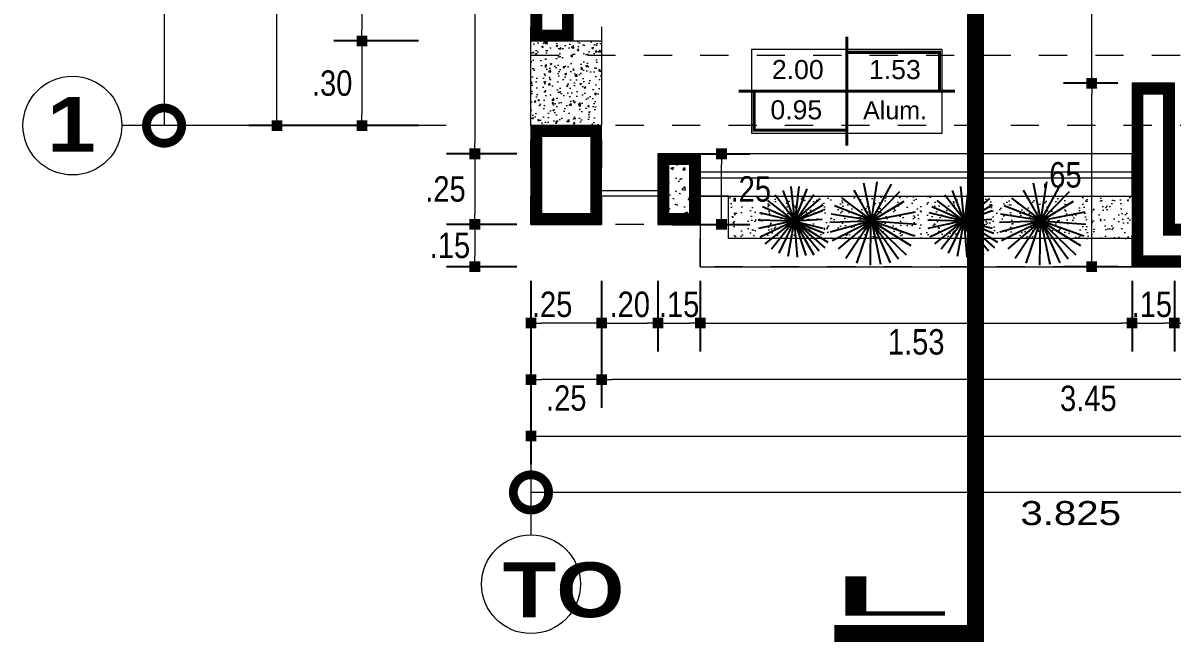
# Model space of a CAD drawing. Header units: millimetres. Extents: x 1555 to 3397, y 790 to 1592.
# Drawn here: x 1654.845 to 1658.92, y 799.003 to 801.197 of the extents above; entities that cross this region are included whole.
import ezdxf
from ezdxf.enums import TextEntityAlignment as Align

# ---------------------------------------------------------------- set-up
doc = ezdxf.new("R2010")
doc.units = ezdxf.units.MM
for name, pattern in [('ACAD_ISO10W100', [18.5, 12, -3, 0.5, -3]), ('CONTINUA', [0]), ('DASHDOT', [1, 0.5, -0.25, 0, -0.25]), ('HIDDEN2', [4.7625, 3.175, -1.5875]), ('RAYITAS', [0.375, 0.25, -0.125])]:
    doc.linetypes.add(name, pattern=pattern)
doc.layers.get('0').update_dxf_attribs({"lineweight": 5})
doc.layers.get('Defpoints').update_dxf_attribs({"lineweight": 5})
for name, color, linetype, lineweight in [('0-Columna', 253, 'Continuous', 13), ('0-Hach de Muro Alto', 145, 'Continuous', 5), ('0-Muro Alto', 145, 'Continuous', 5), ('02', 2, 'Continuous', 5), ('1 simbolos', 250, 'Continuous', 9), ('COTA', 250, 'Continuous', 9), ('COTA INTERIOE', 22, 'Continuous', 9), ('COTAS', 7, 'Continuous', 9), ('murito', 139, 'Continuous', 13), ('PROYECCION', 147, 'RAYITAS', 9), ('SIMBOLO CORTES', 10, 'DASHDOT', 5), ('TEXTURAS ACHURADOS', 47, 'Continuous', 5), ('VEGETACIÓN GRASS', 116, 'Continuous', 13), ('VENTANA', 150, 'Continuous', 5)]:
    doc.layers.add(name, color=color, linetype=linetype, lineweight=lineweight)
for name, color, linetype, lineweight, true_color in [('1 numeracion puertas ventanas', 7, 'Continuous', 9, 0x504a45), ('CIR EJES', 7, 'Continuous', 9, 0x8b8e7a), ('ejes', 7, 'DASHDOT', 5, 0x6c7360), ('PROYECCION DE VIGA', 7, 'HIDDEN2', 9, 0xd4bc9d), ('TEXTO CORTES', 7, 'CONTINUA', 9, 0x3d664b)]:
    doc.layers.add(name, color=color, linetype=linetype, lineweight=lineweight, true_color=true_color)
doc.layers.add('Areas Verdes', color=62, linetype='Continuous')
doc.styles.add('BLACK', font='', dxfattribs={"height": 0.15})
doc.styles.add('DETALLES', font='techl___.ttf')
doc.styles.add('PEQUEÑO', font='sanss___.ttf', dxfattribs={"height": 0.075})
doc.styles.add('STYLE1-50EJES', font='swissel.ttf', dxfattribs={"width": 1.2, "height": 0.085})
doc.styles.add('TEX-10', font='swissel.ttf', dxfattribs={"height": 0.1})
doc.styles.add('TITULO2', font='swissck.ttf')
doc.styles.get('BLACK').set_extended_font_data('Arial Black')
doc.dimstyles.new('50$0', dxfattribs={"dimscale": 0, "dimtxt": 0.09, "dimasz": 0.038, "dimexe": 0.1, "dimexo": 0.05, "dimgap": 0.02, "dimtad": 2, "dimtih": 1, "dimtoh": 1, "dimlfac": -1, "dimzin": 4, "dimdsep": 46, "dimtxsty": 'DETALLES', "dimblk": 'BOXFILLED', "dimcen": 2.5, "dimclrd": 256, "dimclre": 256, "dimclrt": 256, "dimazin": 0, "dimtfac": 1, "dimtmove": 0, "dimatfit": 2, "dimldrblk": 'DOT', "dimfxl": 0.2, "dimfxlon": 1, "dimtolj": 1, "dimtzin": 0, "dimlwd": -1, "dimarcsym": 0})
doc.dimstyles.new('DIM-1-50ejes', dxfattribs={"dimtxt": 0.085, "dimasz": 0.25, "dimexe": 0.15, "dimexo": 0.18, "dimgap": 0.03, "dimtad": 2, "dimtih": 1, "dimtoh": 1, "dimzin": 0, "dimdsep": 46, "dimtxsty": 'STYLE1-50EJES', "dimblk1": 'DOTSMALL', "dimblk2": 'DOTSMALL', "dimsah": 1, "dimcen": 2.75, "dimclrd": 256, "dimclre": 256, "dimclrt": 256, "dimazin": 0, "dimtfac": 1, "dimtix": 1, "dimtmove": 0, "dimatfit": 3, "dimldrblk": 'DOTSMALL', "dimfxl": 1, "dimfxlon": 1, "dimtolj": 1, "dimtzin": 0, "dimlwd": -1, "dimlwe": -1, "dimarcsym": 0})

# ---------------------------------------------------------------- blocks, each defined once
blk = doc.blocks.new('_DOTSMALL')
at = {"color": 0, "linetype": 'ByBlock', "const_width": 0.5}
blk.add_lwpolyline([(-0.0625, 0, 1), (0.0625, 0, 1)], format="xyb", close=True, dxfattribs=at)
blk = doc.blocks.new('*D205')
at = {"layer": 'COTAS', "transparency": 16777216}
for p, q in [((1655.7662, 804.8332), (1655.1952, 804.8332)), ((1655.3452, 804.8332), (1655.3452, 800.8332)), ((1656.3452, 800.8332), (1655.1952, 800.8332))]:
    blk.add_line(p, q, dxfattribs=at)
at = {"layer": 'Defpoints', "color": 0, "transparency": 16777216}
for p in [(1655.9462, 804.8332), (1655.3452, 800.8332), (1656.6452, 800.8332)]:
    blk.add_point(p, dxfattribs=at)
at = {"layer": 'COTAS', "transparency": 16777216, "xscale": 0.25, "yscale": 0.25, "zscale": 0.25}
for p, rotation in [((1655.3452, 804.8332), 90), ((1655.3452, 800.8332), 270)]:
    blk.add_blockref('_DOTSMALL', p, dxfattribs=dict(at, rotation=rotation))
at = {"layer": 'COTAS', "transparency": 16777216, "insert": (1655.1157, 802.8332), "char_height": 0.085, "attachment_point": 5, "style": 'STYLE1-50EJES'}
blk.add_mtext('\\A1;4.000', dxfattribs=at)
blk = doc.blocks.new('_BOXFILLED')
at = {"color": 0, "linetype": 'ByBlock'}
blk.add_line((-0.5, 0), (-1, 0), dxfattribs=at)
blk.add_solid([(-0.5, 0.5), (0.5, 0.5), (-0.5, -0.5), (0.5, -0.5)], dxfattribs=at)
blk = doc.blocks.new('*D206')
at = {"layer": 'COTA', "lineweight": -2, "transparency": 16777216}
for p, q in [((1656.5952, 803.5332), (1656.3462, 803.5332)), ((1656.5952, 800.7332), (1656.3462, 800.7332))]:
    blk.add_line(p, q, dxfattribs=at)
at = {"layer": 'COTA', "transparency": 16777216}
blk.add_line((1656.4462, 803.4952), (1656.4462, 800.7712), dxfattribs=at)
at = {"layer": 'Defpoints', "color": 0, "transparency": 16777216}
for p in [(1656.6452, 803.5332), (1656.4462, 800.7332), (1656.6452, 800.7332)]:
    blk.add_point(p, dxfattribs=at)
at = {"layer": 'COTA', "transparency": 16777216, "xscale": 0.038, "yscale": 0.038, "zscale": 0.038}
for p, rotation in [((1656.4462, 803.5332), 90), ((1656.4462, 800.7332), 270)]:
    blk.add_blockref('_BOXFILLED', p, dxfattribs=dict(at, rotation=rotation))
at = {"layer": 'COTA', "transparency": 16777216, "insert": (1656.3039, 802.1332), "char_height": 0.09, "attachment_point": 5, "style": 'DETALLES'}
blk.add_mtext('\\A1;2.80', dxfattribs=at)
blk = doc.blocks.new('_Dot')
at = {"layer": '02', "color": 0, "lineweight": -2}
blk.add_line((-0.5, 0), (-1, 0), dxfattribs=at)
at = {"layer": '02', "color": 0, "const_width": 0.5}
blk.add_lwpolyline([(-0.25, 0, 1), (0.25, 0, 1)], format="xyb", close=True, dxfattribs=at)
blk = doc.blocks.new('*D207')
at = {"layer": 'COTA', "lineweight": -2, "transparency": 16777216}
for p, q in [((1656.2462, 804.6832), (1655.9462, 804.6832)), ((1656.2462, 801.1332), (1655.9462, 801.1332))]:
    blk.add_line(p, q, dxfattribs=at)
at = {"layer": 'COTA', "transparency": 16777216}
blk.add_line((1656.0462, 804.6452), (1656.0462, 801.1712), dxfattribs=at)
at = {"layer": 'Defpoints', "color": 0, "transparency": 16777216}
for p in [(1656.6452, 804.6832), (1656.0462, 801.1332), (1656.6452, 801.1332)]:
    blk.add_point(p, dxfattribs=at)
at = {"layer": 'COTA', "transparency": 16777216, "xscale": 0.038, "yscale": 0.038, "zscale": 0.038}
for p, rotation in [((1656.0462, 804.6832), 90), ((1656.0462, 801.1332), 270)]:
    blk.add_blockref('_BOXFILLED', p, dxfattribs=dict(at, rotation=rotation))
at = {"layer": 'COTA', "transparency": 16777216, "insert": (1655.9007, 802.9082), "char_height": 0.09, "attachment_point": 5, "style": 'DETALLES'}
blk.add_mtext('\\A1;3.55', dxfattribs=at)
blk = doc.blocks.new('*D208')
at = {"layer": 'COTA', "lineweight": -2, "transparency": 16777216}
for p, q in [((1656.2462, 801.1332), (1655.9462, 801.1332)), ((1656.2462, 800.8332), (1655.9462, 800.8332))]:
    blk.add_line(p, q, dxfattribs=at)
at = {"layer": 'COTA', "transparency": 16777216}
blk.add_line((1656.0462, 801.0952), (1656.0462, 800.8712), dxfattribs=at)
at = {"layer": 'Defpoints', "color": 0, "transparency": 16777216}
for p in [(1656.6452, 801.1332), (1656.0462, 800.8332), (1656.6452, 800.8332)]:
    blk.add_point(p, dxfattribs=at)
at = {"layer": 'COTA', "transparency": 16777216, "xscale": 0.038, "yscale": 0.038, "zscale": 0.038}
for p, rotation in [((1656.0462, 801.1332), 90), ((1656.0462, 800.8332), 270)]:
    blk.add_blockref('_BOXFILLED', p, dxfattribs=dict(at, rotation=rotation))
at = {"layer": 'COTA', "transparency": 16777216, "insert": (1655.9407, 800.9832), "char_height": 0.09, "attachment_point": 5, "style": 'DETALLES'}
blk.add_mtext('\\A1;.30', dxfattribs=at)
blk = doc.blocks.new('*D210')
at = {"layer": 'COTA', "lineweight": -2, "transparency": 16777216}
for p, q in [((1655.9452, 818.8332), (1655.6452, 818.8332)), ((1655.9452, 800.8332), (1655.6452, 800.8332))]:
    blk.add_line(p, q, dxfattribs=at)
at = {"layer": 'COTA', "transparency": 16777216}
blk.add_line((1655.7452, 800.8712), (1655.7452, 818.7952), dxfattribs=at)
at = {"layer": 'Defpoints', "color": 0, "transparency": 16777216}
for p in [(1655.7452, 818.8332), (1656.6452, 818.8332), (1656.6452, 800.8332)]:
    blk.add_point(p, dxfattribs=at)
at = {"layer": 'COTA', "transparency": 16777216, "xscale": 0.038, "yscale": 0.038, "zscale": 0.038}
for p, rotation in [((1655.7452, 818.8332), 90), ((1655.7452, 800.8332), 270)]:
    blk.add_blockref('_BOXFILLED', p, dxfattribs=dict(at, rotation=rotation))
at = {"layer": 'COTA', "transparency": 16777216, "insert": (1655.5885, 809.8332), "char_height": 0.09, "attachment_point": 5, "style": 'DETALLES'}
blk.add_mtext('\\A1;18.00', dxfattribs=at)
blk = doc.blocks.new('*D255')
at = {"layer": 'COTA', "lineweight": -2, "transparency": 16777216}
for p, q in [((1656.6452, 799.9333), (1656.6452, 799.6333)), ((1665.6452, 799.9333), (1665.6452, 799.6333))]:
    blk.add_line(p, q, dxfattribs=at)
at = {"layer": 'COTA', "transparency": 16777216}
blk.add_line((1656.6832, 799.7333), (1665.6072, 799.7333), dxfattribs=at)
at = {"layer": 'Defpoints', "color": 0, "transparency": 16777216}
for p in [(1656.6452, 800.3332), (1665.6452, 800.3332), (1665.6452, 799.7333)]:
    blk.add_point(p, dxfattribs=at)
at = {"layer": 'COTA', "transparency": 16777216, "xscale": 0.038, "yscale": 0.038, "zscale": 0.038, "rotation": 180}
blk.add_blockref('_BOXFILLED', (1656.6452, 799.7333), dxfattribs=at)
at = {"layer": 'COTA', "transparency": 16777216, "xscale": 0.038, "yscale": 0.038, "zscale": 0.038}
blk.add_blockref('_BOXFILLED', (1665.6452, 799.7333), dxfattribs=at)
at = {"layer": 'COTA', "transparency": 16777216, "insert": (1661.1452, 799.6671), "char_height": 0.09, "attachment_point": 5, "style": 'DETALLES'}
blk.add_mtext('\\A1;9.00', dxfattribs=at)
blk = doc.blocks.new('*D256')
at = {"layer": 'COTA', "lineweight": -2, "transparency": 16777216}
for p, q in [((1656.6452, 800.2832), (1656.6452, 800.0333)), ((1656.8952, 800.2832), (1656.8952, 800.0333))]:
    blk.add_line(p, q, dxfattribs=at)
at = {"layer": 'COTA', "transparency": 16777216}
blk.add_line((1656.8572, 800.1333), (1656.6832, 800.1333), dxfattribs=at)
at = {"layer": 'Defpoints', "color": 0, "transparency": 16777216}
for p in [(1656.6452, 800.3332), (1656.8952, 800.3332), (1656.6452, 800.1333)]:
    blk.add_point(p, dxfattribs=at)
at = {"layer": 'COTA', "transparency": 16777216, "xscale": 0.038, "yscale": 0.038, "zscale": 0.038, "rotation": 180}
blk.add_blockref('_BOXFILLED', (1656.6452, 800.1333), dxfattribs=at)
at = {"layer": 'COTA', "transparency": 16777216, "xscale": 0.038, "yscale": 0.038, "zscale": 0.038}
blk.add_blockref('_BOXFILLED', (1656.8952, 800.1333), dxfattribs=at)
at = {"layer": 'COTA', "transparency": 16777216, "insert": (1656.7202, 800.1992), "char_height": 0.09, "attachment_point": 5, "style": 'DETALLES'}
blk.add_mtext('\\A1;.25', dxfattribs=at)
blk = doc.blocks.new('*D257')
at = {"layer": 'COTA', "lineweight": -2, "transparency": 16777216}
for p, q in [((1657.2452, 800.2832), (1657.2452, 800.0333)), ((1658.7752, 800.2832), (1658.7752, 800.0333))]:
    blk.add_line(p, q, dxfattribs=at)
at = {"layer": 'COTA', "transparency": 16777216}
blk.add_line((1657.2832, 800.1333), (1658.7372, 800.1333), dxfattribs=at)
at = {"layer": 'Defpoints', "color": 0, "transparency": 16777216}
for p in [(1657.2452, 800.3332), (1658.7752, 800.3332), (1658.7752, 800.1333)]:
    blk.add_point(p, dxfattribs=at)
at = {"layer": 'COTA', "transparency": 16777216, "xscale": 0.038, "yscale": 0.038, "zscale": 0.038, "rotation": 180}
blk.add_blockref('_BOXFILLED', (1657.2452, 800.1333), dxfattribs=at)
at = {"layer": 'COTA', "transparency": 16777216, "xscale": 0.038, "yscale": 0.038, "zscale": 0.038}
blk.add_blockref('_BOXFILLED', (1658.7752, 800.1333), dxfattribs=at)
at = {"layer": 'COTA', "transparency": 16777216, "insert": (1658.0102, 800.0663), "char_height": 0.09, "attachment_point": 5, "style": 'DETALLES'}
blk.add_mtext('\\A1;1.53', dxfattribs=at)
blk = doc.blocks.new('*D260')
at = {"layer": 'COTA', "lineweight": -2, "transparency": 16777216}
for p, q in [((1656.8952, 800.2832), (1656.8952, 800.0333)), ((1657.0952, 800.2832), (1657.0952, 800.0333))]:
    blk.add_line(p, q, dxfattribs=at)
at = {"layer": 'COTA', "transparency": 16777216}
blk.add_line((1656.9332, 800.1333), (1657.0572, 800.1333), dxfattribs=at)
at = {"layer": 'Defpoints', "color": 0, "transparency": 16777216}
for p in [(1656.8952, 800.3332), (1657.0952, 800.3332), (1657.0952, 800.1333)]:
    blk.add_point(p, dxfattribs=at)
at = {"layer": 'COTA', "transparency": 16777216, "xscale": 0.038, "yscale": 0.038, "zscale": 0.038, "rotation": 180}
blk.add_blockref('_BOXFILLED', (1656.8952, 800.1333), dxfattribs=at)
at = {"layer": 'COTA', "transparency": 16777216, "xscale": 0.038, "yscale": 0.038, "zscale": 0.038}
blk.add_blockref('_BOXFILLED', (1657.0952, 800.1333), dxfattribs=at)
at = {"layer": 'COTA', "transparency": 16777216, "insert": (1656.9952, 800.1992), "char_height": 0.09, "attachment_point": 5, "style": 'DETALLES'}
blk.add_mtext('\\A1;.20', dxfattribs=at)
blk = doc.blocks.new('*D261')
at = {"layer": 'COTA', "lineweight": -2, "transparency": 16777216}
for p, q in [((1657.0952, 800.2832), (1657.0952, 800.0333)), ((1657.2452, 800.2832), (1657.2452, 800.0333))]:
    blk.add_line(p, q, dxfattribs=at)
at = {"layer": 'COTA', "transparency": 16777216}
blk.add_line((1657.1332, 800.1333), (1657.2072, 800.1333), dxfattribs=at)
at = {"layer": 'Defpoints', "color": 0, "transparency": 16777216}
for p in [(1657.0952, 800.3332), (1657.2452, 800.3332), (1657.2452, 800.1333)]:
    blk.add_point(p, dxfattribs=at)
at = {"layer": 'COTA', "transparency": 16777216, "xscale": 0.038, "yscale": 0.038, "zscale": 0.038, "rotation": 180}
blk.add_blockref('_BOXFILLED', (1657.0952, 800.1333), dxfattribs=at)
at = {"layer": 'COTA', "transparency": 16777216, "xscale": 0.038, "yscale": 0.038, "zscale": 0.038}
blk.add_blockref('_BOXFILLED', (1657.2452, 800.1333), dxfattribs=at)
at = {"layer": 'COTA', "transparency": 16777216, "insert": (1657.1702, 800.1992), "char_height": 0.09, "attachment_point": 5, "style": 'DETALLES'}
blk.add_mtext('\\A1;.15', dxfattribs=at)
blk = doc.blocks.new('*D262')
at = {"layer": 'COTA', "lineweight": -2, "transparency": 16777216}
for p, q in [((1658.7752, 800.2832), (1658.7752, 800.0333)), ((1658.9252, 800.2832), (1658.9252, 800.0333))]:
    blk.add_line(p, q, dxfattribs=at)
at = {"layer": 'COTA', "transparency": 16777216}
blk.add_line((1658.8132, 800.1333), (1658.8872, 800.1333), dxfattribs=at)
at = {"layer": 'Defpoints', "color": 0, "transparency": 16777216}
for p in [(1658.7752, 800.3332), (1658.9252, 800.3332), (1658.9252, 800.1333)]:
    blk.add_point(p, dxfattribs=at)
at = {"layer": 'COTA', "transparency": 16777216, "xscale": 0.038, "yscale": 0.038, "zscale": 0.038, "rotation": 180}
blk.add_blockref('_BOXFILLED', (1658.7752, 800.1333), dxfattribs=at)
at = {"layer": 'COTA', "transparency": 16777216, "xscale": 0.038, "yscale": 0.038, "zscale": 0.038}
blk.add_blockref('_BOXFILLED', (1658.9252, 800.1333), dxfattribs=at)
at = {"layer": 'COTA', "transparency": 16777216, "insert": (1658.8452, 800.1992), "char_height": 0.09, "attachment_point": 5, "style": 'DETALLES'}
blk.add_mtext('\\A1;.15', dxfattribs=at)
blk = doc.blocks.new('*D263')
at = {"layer": 'COTA', "lineweight": -2, "transparency": 16777216}
for p, q in [((1658.9252, 800.2832), (1658.9252, 800.0333)), ((1660.4452, 800.2832), (1660.4452, 800.0333))]:
    blk.add_line(p, q, dxfattribs=at)
at = {"layer": 'COTA', "transparency": 16777216}
blk.add_line((1658.9632, 800.1333), (1660.4072, 800.1333), dxfattribs=at)
at = {"layer": 'Defpoints', "color": 0, "transparency": 16777216}
for p in [(1658.9252, 800.3332), (1660.4452, 800.3332), (1660.4452, 800.1333)]:
    blk.add_point(p, dxfattribs=at)
at = {"layer": 'COTA', "transparency": 16777216, "xscale": 0.038, "yscale": 0.038, "zscale": 0.038, "rotation": 180}
blk.add_blockref('_BOXFILLED', (1658.9252, 800.1333), dxfattribs=at)
at = {"layer": 'COTA', "transparency": 16777216, "xscale": 0.038, "yscale": 0.038, "zscale": 0.038}
blk.add_blockref('_BOXFILLED', (1660.4452, 800.1333), dxfattribs=at)
at = {"layer": 'COTA', "transparency": 16777216, "insert": (1659.6852, 800.0673), "char_height": 0.09, "attachment_point": 5, "style": 'DETALLES'}
blk.add_mtext('\\A1;1.52', dxfattribs=at)
blk = doc.blocks.new('*D275')
at = {"layer": 'COTA', "lineweight": -2, "transparency": 16777216}
for p, q in [((1656.8952, 800.1333), (1656.8952, 799.8333)), ((1660.3452, 800.1333), (1660.3452, 799.8333))]:
    blk.add_line(p, q, dxfattribs=at)
at = {"layer": 'COTA', "transparency": 16777216}
blk.add_line((1660.3072, 799.9333), (1656.9332, 799.9333), dxfattribs=at)
at = {"layer": 'Defpoints', "color": 0, "transparency": 16777216}
for p in [(1656.8952, 800.3332), (1660.3452, 800.3332), (1656.8952, 799.9333)]:
    blk.add_point(p, dxfattribs=at)
at = {"layer": 'COTA', "transparency": 16777216, "xscale": 0.038, "yscale": 0.038, "zscale": 0.038, "rotation": 180}
blk.add_blockref('_BOXFILLED', (1656.8952, 799.9333), dxfattribs=at)
at = {"layer": 'COTA', "transparency": 16777216, "xscale": 0.038, "yscale": 0.038, "zscale": 0.038}
blk.add_blockref('_BOXFILLED', (1660.3452, 799.9333), dxfattribs=at)
at = {"layer": 'COTA', "transparency": 16777216, "insert": (1658.6202, 799.8663), "char_height": 0.09, "attachment_point": 5, "style": 'DETALLES'}
blk.add_mtext('\\A1;3.45', dxfattribs=at)
blk = doc.blocks.new('*D276')
at = {"layer": 'COTA', "lineweight": -2, "transparency": 16777216}
for p, q in [((1656.6452, 800.1333), (1656.6452, 799.8333)), ((1656.8952, 800.1333), (1656.8952, 799.8333))]:
    blk.add_line(p, q, dxfattribs=at)
at = {"layer": 'COTA', "transparency": 16777216}
blk.add_line((1656.8572, 799.9333), (1656.6832, 799.9333), dxfattribs=at)
at = {"layer": 'Defpoints', "color": 0, "transparency": 16777216}
for p in [(1656.6452, 800.3332), (1656.8952, 800.3332), (1656.6452, 799.9333)]:
    blk.add_point(p, dxfattribs=at)
at = {"layer": 'COTA', "transparency": 16777216, "xscale": 0.038, "yscale": 0.038, "zscale": 0.038, "rotation": 180}
blk.add_blockref('_BOXFILLED', (1656.6452, 799.9333), dxfattribs=at)
at = {"layer": 'COTA', "transparency": 16777216, "xscale": 0.038, "yscale": 0.038, "zscale": 0.038}
blk.add_blockref('_BOXFILLED', (1656.8952, 799.9333), dxfattribs=at)
at = {"layer": 'COTA', "transparency": 16777216, "insert": (1656.7702, 799.8673), "char_height": 0.09, "attachment_point": 5, "style": 'DETALLES'}
blk.add_mtext('\\A1;.25', dxfattribs=at)
blk = doc.blocks.new('*D282')
at = {"layer": 'COTA', "lineweight": -2, "transparency": 16777216}
for p, q in [((1656.5952, 800.7332), (1656.3462, 800.7332)), ((1656.5952, 800.4832), (1656.3462, 800.4832))]:
    blk.add_line(p, q, dxfattribs=at)
at = {"layer": 'COTA', "transparency": 16777216}
blk.add_line((1656.4462, 800.6952), (1656.4462, 800.5212), dxfattribs=at)
at = {"layer": 'Defpoints', "color": 0, "transparency": 16777216}
for p in [(1656.6452, 800.7332), (1656.4462, 800.4832), (1656.6452, 800.4832)]:
    blk.add_point(p, dxfattribs=at)
at = {"layer": 'COTA', "transparency": 16777216, "xscale": 0.038, "yscale": 0.038, "zscale": 0.038}
for p, rotation in [((1656.4462, 800.7332), 90), ((1656.4462, 800.4832), 270)]:
    blk.add_blockref('_BOXFILLED', p, dxfattribs=dict(at, rotation=rotation))
at = {"layer": 'COTA', "transparency": 16777216, "insert": (1656.3423, 800.6082), "char_height": 0.09, "attachment_point": 5, "style": 'DETALLES'}
blk.add_mtext('\\A1;.25', dxfattribs=at)
blk = doc.blocks.new('*D283')
at = {"layer": 'COTA', "lineweight": -2, "transparency": 16777216}
for p, q in [((1656.5952, 800.4832), (1656.3462, 800.4832)), ((1656.5952, 800.3332), (1656.3462, 800.3332))]:
    blk.add_line(p, q, dxfattribs=at)
at = {"layer": 'COTA', "transparency": 16777216}
blk.add_line((1656.4462, 800.4452), (1656.4462, 800.3712), dxfattribs=at)
at = {"layer": 'Defpoints', "color": 0, "transparency": 16777216}
for p in [(1656.6452, 800.4832), (1656.4462, 800.3332), (1656.6452, 800.3332)]:
    blk.add_point(p, dxfattribs=at)
at = {"layer": 'COTA', "transparency": 16777216, "xscale": 0.038, "yscale": 0.038, "zscale": 0.038}
for p, rotation in [((1656.4462, 800.4832), 90), ((1656.4462, 800.3332), 270)]:
    blk.add_blockref('_BOXFILLED', p, dxfattribs=dict(at, rotation=rotation))
at = {"layer": 'COTA', "transparency": 16777216, "insert": (1656.358, 800.4082), "char_height": 0.09, "attachment_point": 5, "style": 'DETALLES'}
blk.add_mtext('\\A1;.15', dxfattribs=at)
blk = doc.blocks.new('TipoVentana')
for p, q in [((0, -0.35), (0, 0)), ((-0.4, -0.175), (0.4, -0.175))]:
    blk.add_line(p, q)
blk.add_lwpolyline([(-0.4, -0.35), (0.4, -0.35), (0.4, 0), (-0.4, 0)], close=True)
at = {"style": 'PEQUEÑO'}
for tag, p in [('TIPO', (-0.1961, -0.1305)), ('ANCHO', (-0.2007, -0.2968))]:
    blk.add_attdef(tag, text='', height=0.075, dxfattribs=at).set_placement(p, align=Align.CENTER)
at = {"style": 'PEQUEÑO', "flags": 4}
for tag, p in [('ALFEIZ.', (0.2062, -0.1281)), ('ALTO', (0.1993, -0.2968))]:
    blk.add_attdef(tag, text='', height=0.075, dxfattribs=at).set_placement(p, align=Align.CENTER)
blk = doc.blocks.new('*D558')
at = {"layer": 'COTA INTERIOE', "lineweight": -2, "transparency": 16777216}
for p, q in [((1658.7252, 800.9832), (1658.5324, 800.9832)), ((1658.7252, 800.3332), (1658.5324, 800.3332))]:
    blk.add_line(p, q, dxfattribs=at)
at = {"layer": 'COTA INTERIOE', "transparency": 16777216}
blk.add_line((1658.6324, 800.3712), (1658.6324, 800.9452), dxfattribs=at)
at = {"layer": 'Defpoints', "color": 0, "transparency": 16777216}
for p in [(1658.6324, 800.9832), (1658.7752, 800.9832), (1658.7752, 800.3332)]:
    blk.add_point(p, dxfattribs=at)
at = {"layer": 'COTA INTERIOE', "transparency": 16777216, "xscale": 0.038, "yscale": 0.038, "zscale": 0.038}
for p, rotation in [((1658.6324, 800.9832), 90), ((1658.6324, 800.3332), 270)]:
    blk.add_blockref('_BOXFILLED', p, dxfattribs=dict(at, rotation=rotation))
at = {"layer": 'COTA INTERIOE', "transparency": 16777216, "insert": (1658.5248, 800.6582), "char_height": 0.09, "attachment_point": 5, "style": 'DETALLES'}
blk.add_mtext('\\A1;.65', dxfattribs=at)
blk = doc.blocks.new('*D559')
at = {"layer": 'COTA INTERIOE', "lineweight": -2, "transparency": 16777216}
for p, q in [((1658.7891, 803.5332), (1658.5324, 803.5332)), ((1658.7252, 800.9832), (1658.5324, 800.9832))]:
    blk.add_line(p, q, dxfattribs=at)
at = {"layer": 'COTA INTERIOE', "transparency": 16777216}
blk.add_line((1658.6324, 801.0212), (1658.6324, 803.4952), dxfattribs=at)
at = {"layer": 'Defpoints', "color": 0, "transparency": 16777216}
for p in [(1658.6324, 803.5332), (1658.8391, 803.5332), (1658.7752, 800.9832)]:
    blk.add_point(p, dxfattribs=at)
at = {"layer": 'COTA INTERIOE', "transparency": 16777216, "xscale": 0.038, "yscale": 0.038, "zscale": 0.038}
for p, rotation in [((1658.6324, 803.5332), 90), ((1658.6324, 800.9832), 270)]:
    blk.add_blockref('_BOXFILLED', p, dxfattribs=dict(at, rotation=rotation))
at = {"layer": 'COTA INTERIOE', "transparency": 16777216, "insert": (1658.4883, 802.2582), "char_height": 0.09, "attachment_point": 5, "style": 'DETALLES'}
blk.add_mtext('\\A1;2.55', dxfattribs=at)
blk = doc.blocks.new('*D581')
at = {"layer": 'COTA INTERIOE', "lineweight": -2, "transparency": 16777216}
for p, q in [((1657.1452, 800.7332), (1657.4203, 800.7332)), ((1657.1452, 800.4832), (1657.4203, 800.4832))]:
    blk.add_line(p, q, dxfattribs=at)
at = {"layer": 'COTA INTERIOE', "transparency": 16777216}
blk.add_line((1657.3203, 800.5212), (1657.3203, 800.6952), dxfattribs=at)
at = {"layer": 'Defpoints', "color": 0, "transparency": 16777216}
for p in [(1657.0952, 800.7332), (1657.3203, 800.7332), (1657.0952, 800.4832)]:
    blk.add_point(p, dxfattribs=at)
at = {"layer": 'COTA INTERIOE', "transparency": 16777216, "xscale": 0.038, "yscale": 0.038, "zscale": 0.038}
for p, rotation in [((1657.3203, 800.7332), 90), ((1657.3203, 800.4832), 270)]:
    blk.add_blockref('_BOXFILLED', p, dxfattribs=dict(at, rotation=rotation))
at = {"layer": 'COTA INTERIOE', "transparency": 16777216, "insert": (1657.4242, 800.6082), "char_height": 0.09, "attachment_point": 5, "style": 'DETALLES'}
blk.add_mtext('\\A1;.25', dxfattribs=at)
blk = doc.blocks.new('*D601')
at = {"layer": 'COTAS', "transparency": 16777216}
for p, q in [((1656.6452, 800.1532), (1656.6452, 799.3833)), ((1660.4702, 799.7533), (1660.4702, 799.3833)), ((1660.4702, 799.5333), (1656.6452, 799.5333))]:
    blk.add_line(p, q, dxfattribs=at)
at = {"layer": 'Defpoints', "color": 0, "transparency": 16777216}
for p in [(1656.6452, 800.3332), (1660.4702, 799.9333), (1656.6452, 799.5333)]:
    blk.add_point(p, dxfattribs=at)
at = {"layer": 'COTAS', "transparency": 16777216, "xscale": 0.25, "yscale": 0.25, "zscale": 0.25, "rotation": 180}
blk.add_blockref('_DOTSMALL', (1656.6452, 799.5333), dxfattribs=at)
at = {"layer": 'COTAS', "transparency": 16777216, "xscale": 0.25, "yscale": 0.25, "zscale": 0.25}
blk.add_blockref('_DOTSMALL', (1660.4702, 799.5333), dxfattribs=at)
at = {"layer": 'COTAS', "transparency": 16777216, "insert": (1658.5577, 799.4596), "char_height": 0.085, "attachment_point": 5, "style": 'STYLE1-50EJES'}
blk.add_mtext('\\A1;3.825', dxfattribs=at)

msp = doc.modelspace()

# ---------------------------------------------------------------- hatches: boundary and pattern name
at = {"layer": 'TEXTURAS ACHURADOS'}
h = msp.add_hatch(dxfattribs=at)
h.set_pattern_fill('CONCRET3', color=256, scale=0.00882, angle=360, pattern_type=2)
h.set_pattern_definition([(50, (1702.4599, 769.234366), (0.06326235, -0.00553474), [0.006615, -0.072765]), (355, (1702.4599, 769.234366), (-0.01223787, 0.066343346), [0.005292, -0.058212]), (100.4514, (1702.46517, 769.233904), (0.05102453, 0.06080857), [0.005621885, -0.061840734]), (46.1842, (1702.4599, 769.252006), (0.09413066, -0.01459878), [0.0099225, -0.1091475]), (96.6356, (1702.46774, 769.25079), (0.08243725, 0.0859172), [0.00843283, -0.09276109]), (351.1842, (1702.4599, 769.25201), (0.08243718, 0.08591726), [0.007938, -0.087318]), (21, (1702.46872, 769.247596), (0.0526472, -0.035510986), [0.006615, -0.072765]), (326, (1702.46872, 769.247596), (0.02146041, 0.063958234), [0.005292, -0.058212]), (71.4514, (1702.473107, 769.244636), (0.074107636, 0.02844719), [0.005621885, -0.061840734]), (37.5, (1702.4599, 769.234366), (0.001072499, 0.029361238), [0, -0.0575064, 0, -0.059094, 0, -0.0584325]), (7.5, (1702.4599, 769.234366), (0.023202733, 0.034787113), [0, -0.0336924, 0, -0.0561834, 0, -0.0222705]), (327.5, (1702.44023, 769.234366), (0.047083139, -0.00198934), [0, -0.02205, 0, -0.068796, 0, -0.091287]), (317.5, (1702.43141, 769.234366), (0.05143702, 0.00882926), [0, -0.028665, 0, -0.0456876, 0, -0.064827])])
h.paths.add_polyline_path([(1656.64518, 801.13322), (1656.89518, 801.13322), (1656.89518, 800.83322), (1656.64518, 800.83322)])
h = msp.add_hatch(dxfattribs=at)
h.set_pattern_fill('CONCRET3', color=256, scale=0.014, angle=360, pattern_type=2)
h.set_pattern_definition([(50, (1726.8708, 750.132205), (0.100416426, -0.0087853), [0.0105, -0.1155]), (355, (1726.8708, 750.13221), (-0.01942519, 0.1053069), [0.0084, -0.0924]), (100.4514, (1726.87917, 750.13147), (0.08099131, 0.09652154), [0.00892363, -0.0981599]), (46.1842, (1726.8708, 750.1602), (0.14941375, -0.02317266), [0.01575, -0.17325]), (96.6356, (1726.88325, 750.15827), (0.13085278, 0.1363765), [0.01338544, -0.14723982]), (351.1842, (1726.8708, 750.1602), (0.13085267, 0.1363766), [0.0126, -0.1386]), (21, (1726.8848, 750.153205), (0.08356699, -0.056366645), [0.0105, -0.1155]), (326, (1726.8848, 750.15321), (0.03406415, 0.10152101), [0.0084, -0.0924]), (71.4514, (1726.89176, 750.14851), (0.11763117, 0.04515427), [0.00892363, -0.0981599]), (37.5, (1726.870798, 750.132205), (0.00170238, 0.04660514), [0, -0.09128, 0, -0.0938, 0, -0.09275]), (7.5, (1726.8708, 750.132205), (0.036829735, 0.05521764), [0, -0.05348, 0, -0.08918, 0, -0.03535]), (327.5, (1726.839578, 750.132205), (0.074735141, -0.003157682), [0, -0.035, 0, -0.1092, 0, -0.1449]), (317.5, (1726.82558, 750.132205), (0.081646064, 0.0140147), [0, -0.0455, 0, -0.07252, 0, -0.1029])])
h.paths.add_polyline_path([(1657.09518, 800.48322), (1657.24518, 800.48322), (1657.24518, 800.73322), (1657.09518, 800.73322)])
at = {"layer": 'VEGETACIÓN GRASS'}
h = msp.add_hatch(dxfattribs=at)
h.set_pattern_fill('AR-SAND', color=256, scale=0.001, angle=90, style=0)
h.paths.add_polyline_path([(1658.77518, 800.58322), (1657.34518, 800.58322), (1657.34518, 800.43322), (1658.77518, 800.43322)])

# ---------------------------------------------------------------- linework, layer by layer
at = {"layer": '0-Columna'}
msp.add_lwpolyline([(1656.64518, 801.13322), (1656.89518, 801.13322), (1656.89518, 800.83322), (1656.64518, 800.83322)], close=True, dxfattribs=at)
at = {"layer": '0-Hach de Muro Alto', "const_width": 0.04}
for points in [[(1658.90018, 803.66322), (1656.77518, 803.66322), (1656.77518, 804.66322), (1656.66518, 804.66322), (1656.66518, 801.15322), (1656.77518, 801.15322), (1656.77518, 803.55322), (1658.90018, 803.55322)], [(1660.57518, 800.81322), (1660.46518, 800.81322), (1660.46518, 800.46322), (1658.90518, 800.46322), (1658.90518, 800.96322), (1658.79518, 800.96322), (1658.79518, 800.35322), (1660.57518, 800.35322)], [(1656.87518, 800.81322), (1656.66518, 800.81322), (1656.66518, 800.50322), (1656.87518, 800.50322)], [(1657.22518, 800.71322), (1657.11518, 800.71322), (1657.11518, 800.50322), (1657.22518, 800.50322)]]:
    msp.add_lwpolyline(points, close=True, dxfattribs=at)
at = {"layer": '0-Muro Alto'}
for points in [[(1658.92018, 803.68322), (1656.79518, 803.68322), (1656.79518, 804.68322), (1656.64518, 804.68322), (1656.64518, 801.13322), (1656.79518, 801.13322), (1656.79518, 803.53322), (1658.92018, 803.53322)], [(1660.59518, 800.83322), (1660.44518, 800.83322), (1660.44518, 800.48322), (1658.92518, 800.48322), (1658.92518, 800.98322), (1658.77518, 800.98322), (1658.77518, 800.33322), (1660.59518, 800.33322)], [(1656.89518, 800.83322), (1656.64518, 800.83322), (1656.64518, 800.48322), (1656.89518, 800.48322)], [(1657.24518, 800.73322), (1657.09518, 800.73322), (1657.09518, 800.48322), (1657.24518, 800.48322)], [(1658.77518, 800.73322), (1657.24518, 800.73322), (1657.24518, 800.58322), (1658.77518, 800.58322)]]:
    msp.add_lwpolyline(points, close=True, dxfattribs=at)
at = {"layer": '1 numeracion puertas ventanas', "linetype": 'Continuous', "const_width": 0.0108}
for points in [[(1657.76454, 800.76195), (1657.76454, 801.14786)], [(1657.76454, 801.09286), (1658.09272, 801.09286), (1658.09272, 800.9549)], [(1657.38136, 800.95493), (1658.14772, 800.9549)], [(1657.76454, 800.81695), (1657.43636, 800.81695), (1657.43636, 800.95493)]]:
    msp.add_lwpolyline(points, dxfattribs=at)
at = {"layer": 'Areas Verdes', "color": 42}
for p, q in [((1657.57987, 800.4969), (1657.56757, 800.61714)), ((1657.58177, 800.49501), (1657.59596, 800.61714)), ((1657.85135, 800.49785), (1657.82485, 800.62945)), ((1657.85135, 800.49595), (1657.87217, 800.63419)), ((1657.85135, 800.49595), (1657.92233, 800.62567)), ((1658.18055, 800.4969), (1658.16825, 800.61714)), ((1658.18244, 800.49501), (1658.19664, 800.61714)), ((1658.45202, 800.49785), (1658.42552, 800.62945)), ((1658.45202, 800.49595), (1658.47285, 800.63419)), ((1658.45202, 800.49595), (1658.52301, 800.62567)), ((1657.58177, 800.49595), (1657.51078, 800.58685)), ((1657.57987, 800.49595), (1657.53823, 800.60294)), ((1657.57987, 800.49595), (1657.62435, 800.60957)), ((1657.57987, 800.4969), (1657.67073, 800.57454)), ((1657.58271, 800.4969), (1657.64707, 800.58874)), ((1657.8504, 800.49785), (1657.78983, 800.60484)), ((1657.85324, 800.49785), (1657.95262, 800.6001)), ((1658.18244, 800.49595), (1658.11146, 800.58685)), ((1658.18055, 800.49595), (1658.13891, 800.60294)), ((1658.18055, 800.49595), (1658.22503, 800.60957)), ((1658.18055, 800.4969), (1658.27141, 800.57454)), ((1658.18339, 800.4969), (1658.24774, 800.58874)), ((1658.45108, 800.49785), (1658.39051, 800.60484)), ((1658.45392, 800.49785), (1658.55329, 800.6001)), ((1657.57609, 800.49595), (1657.45116, 800.4685)), ((1657.57703, 800.49501), (1657.45778, 800.4382)), ((1657.57609, 800.49595), (1657.47387, 800.41453)), ((1657.57609, 800.49406), (1657.49753, 800.39559)), ((1657.57798, 800.49595), (1657.666, 800.38991)), ((1657.57893, 800.49501), (1657.68682, 800.40033)), ((1657.8504, 800.49406), (1657.70465, 800.48933)), ((1657.84851, 800.49406), (1657.7056, 800.45619)), ((1657.84945, 800.49311), (1657.71222, 800.42494)), ((1657.8504, 800.49406), (1657.73399, 800.39654)), ((1657.85152, 800.49667), (1658.0038, 800.44246)), ((1657.85152, 800.49579), (1658.01085, 800.48359)), ((1658.17676, 800.49595), (1658.05183, 800.4685)), ((1658.17771, 800.49501), (1658.05846, 800.4382)), ((1658.17676, 800.49595), (1658.07455, 800.41453)), ((1658.17676, 800.49406), (1658.09821, 800.39559)), ((1658.17866, 800.49595), (1658.26667, 800.38991)), ((1658.1796, 800.49501), (1658.28749, 800.40033)), ((1658.45108, 800.49406), (1658.30533, 800.48933)), ((1658.44918, 800.49406), (1658.30627, 800.45619)), ((1658.45013, 800.49311), (1658.3129, 800.42494)), ((1658.45108, 800.49406), (1658.33467, 800.39654)), ((1658.45219, 800.49667), (1658.60448, 800.44246)), ((1658.45219, 800.49579), (1658.61153, 800.48359))]:
    msp.add_line(p, q, dxfattribs=at)
at = {"layer": 'Areas Verdes'}
for p, q in [((1657.8504, 800.49879), (1657.74819, 800.57643)), ((1658.45108, 800.49879), (1658.34886, 800.57643)), ((1657.57893, 800.49595), (1657.46536, 800.54519)), ((1657.57798, 800.49595), (1657.48428, 800.56791)), ((1657.58177, 800.49595), (1657.68019, 800.55276)), ((1657.85135, 800.49785), (1657.72074, 800.54898)), ((1657.85328, 800.49579), (1657.96709, 800.56586)), ((1658.1796, 800.49595), (1658.06603, 800.54519)), ((1658.17866, 800.49595), (1658.08496, 800.56791)), ((1658.18244, 800.49595), (1658.28087, 800.55276)), ((1658.45202, 800.49785), (1658.32142, 800.54898)), ((1658.45396, 800.49579), (1658.56777, 800.56586)), ((1657.57703, 800.49501), (1657.45021, 800.49785)), ((1657.57798, 800.49501), (1657.45589, 800.52436)), ((1657.57798, 800.49406), (1657.52309, 800.38139)), ((1657.57798, 800.49501), (1657.55527, 800.36908)), ((1657.57798, 800.49595), (1657.58839, 800.36719)), ((1657.57798, 800.49501), (1657.64802, 800.37571)), ((1657.57798, 800.49501), (1657.69723, 800.42021)), ((1657.57798, 800.49501), (1657.6783, 800.47039)), ((1657.57893, 800.49501), (1657.68398, 800.4524)), ((1657.57893, 800.49406), (1657.61868, 800.37287)), ((1657.57987, 800.49595), (1657.6783, 800.53193)), ((1657.58082, 800.49595), (1657.67735, 800.50164)), ((1657.85135, 800.4969), (1657.70844, 800.51962)), ((1657.84887, 800.4949), (1657.76047, 800.36268)), ((1657.84887, 800.4949), (1657.79821, 800.3452)), ((1657.84851, 800.49406), (1657.84662, 800.33879)), ((1657.84976, 800.49579), (1657.97502, 800.37576)), ((1657.85064, 800.49667), (1658.00821, 800.52737)), ((1657.85064, 800.49579), (1657.99162, 800.40823)), ((1657.85135, 800.49595), (1657.88353, 800.34257)), ((1657.85135, 800.49595), (1657.91854, 800.34731)), ((1657.85135, 800.49311), (1657.94788, 800.36056)), ((1658.17771, 800.49501), (1658.05089, 800.49785)), ((1658.17866, 800.49501), (1658.05657, 800.52436)), ((1658.17866, 800.49406), (1658.12376, 800.38139)), ((1658.17866, 800.49501), (1658.15594, 800.36908)), ((1658.17866, 800.49595), (1658.18907, 800.36719)), ((1658.17866, 800.49501), (1658.24869, 800.37571)), ((1658.17866, 800.49501), (1658.29791, 800.42021)), ((1658.17866, 800.49501), (1658.27898, 800.47039)), ((1658.1796, 800.49501), (1658.28466, 800.4524)), ((1658.1796, 800.49406), (1658.21935, 800.37287)), ((1658.18055, 800.49595), (1658.27898, 800.53193)), ((1658.1815, 800.49595), (1658.27803, 800.50164)), ((1658.45202, 800.4969), (1658.30911, 800.51962)), ((1658.44955, 800.4949), (1658.36114, 800.36268)), ((1658.44955, 800.4949), (1658.39889, 800.3452)), ((1658.44918, 800.49406), (1658.44729, 800.33879)), ((1658.45043, 800.49579), (1658.5757, 800.37576)), ((1658.45131, 800.49667), (1658.60889, 800.52737)), ((1658.45131, 800.49579), (1658.59229, 800.40823)), ((1658.45202, 800.49595), (1658.4842, 800.34257)), ((1658.45202, 800.49595), (1658.51922, 800.34731)), ((1658.45202, 800.49311), (1658.54856, 800.36056))]:
    msp.add_line(p, q, dxfattribs=at)
at = {"layer": 'CIR EJES'}
msp.add_circle((1655.02018, 800.83322), 0.175, dxfattribs=at)
at = {"layer": 'ejes', "color": 8, "linetype": 'Continuous', "lineweight": 0}
msp.add_circle((1656.64518, 799.20825), 0.175, dxfattribs=at)
at = {"layer": 'murito'}
msp.add_lwpolyline([(1658.77518, 800.43322), (1657.34518, 800.43322), (1657.34518, 800.58322), (1657.24518, 800.58322), (1657.24518, 800.33322), (1658.77518, 800.33322)], close=True, dxfattribs=at)
at = {"layer": 'PROYECCION', "linetype": 'HIDDEN2', "ltscale": 0.02}
msp.add_lwpolyline([(1665.64518, 800.83322), (1665.64518, 800.48322), (1665.04518, 800.48322), (1665.04518, 800.33322), (1661.69518, 800.33322), (1661.69518, 800.83322), (1660.59518, 800.83322), (1660.59518, 800.33322), (1657.24518, 800.33322), (1657.24518, 800.48322), (1656.64518, 800.48322), (1656.64518, 800.83322)], dxfattribs=at)
at = {"layer": 'PROYECCION DE VIGA', "linetype": 'HIDDEN2', "ltscale": 0.03}
for points in [[(1656.64518, 811.78322), (1656.89518, 811.78322), (1656.89518, 800.48322), (1656.64518, 800.48322)], [(1656.64518, 801.08322), (1665.64518, 801.08322), (1665.64518, 800.83322), (1656.64518, 800.83322)]]:
    msp.add_lwpolyline(points, close=True, dxfattribs=at)
at = {"layer": 'SIMBOLO CORTES', "linetype": 'ACAD_ISO10W100', "ltscale": 0.07, "const_width": 0.05972}
msp.add_lwpolyline([(1657.72018, 820.12949), (1658.22018, 820.12949), (1658.22018, 799.03325), (1657.72018, 799.03325)], dxfattribs=at)
at = {"layer": 'VENTANA'}
for points in [[(1658.77518, 800.66822), (1657.24518, 800.66822), (1657.24518, 800.64822), (1658.77518, 800.64822)], [(1656.89518, 800.60322), (1657.09518, 800.60322), (1657.09518, 800.58322), (1656.89518, 800.58322)]]:
    msp.add_lwpolyline(points, close=True, dxfattribs=at)

# ---------------------------------------------------------------- block references
at = {"layer": '1 simbolos', "linetype": 'Continuous'}
ref = msp.add_blockref('TipoVentana', (1657.76454, 800.80695), dxfattribs=dict(at, xscale=0.8454515097599824, yscale=0.8454515097599824, zscale=0.8454515097599824, rotation=180))
ref.add_attrib('ALFEIZ.', '0.95', dxfattribs={"layer": '0', "height": 0.0675, "style": 'TEX-10', "flags": 4}).set_placement((1657.58541, 800.85554), align=Align.CENTER)
ref.add_attrib('TIPO', 'Alum.', dxfattribs={"layer": '0', "height": 0.063409, "style": 'PEQUEÑO'}).set_placement((1657.9353, 800.85575), align=Align.CENTER)
ref.add_attrib('ANCHO', '1.53', dxfattribs={"layer": '0', "height": 0.0675, "style": 'TEX-10'}).set_placement((1657.9346, 800.99802), align=Align.CENTER)
ref.add_attrib('ALTO', '2.00', dxfattribs={"layer": '0', "height": 0.0675, "style": 'TEX-10', "flags": 4}).set_placement((1657.59066, 800.99811), align=Align.CENTER)

# ---------------------------------------------------------------- texts
at = {"layer": 'ejes', "linetype": 'Continuous', "lineweight": 0, "style": 'BLACK'}
for s, p in [('1', (1654.93054, 800.74042)), ('TO', (1656.54491, 799.09139))]:
    msp.add_text(s, height=0.19424, dxfattribs=at).set_placement(p)
at = {"layer": 'TEXTO CORTES', "linetype": 'Continuous', "style": 'TITULO2', "width": 5}
msp.add_text('L', height=0.13994, dxfattribs=at).set_placement((1657.69366, 799.09626))

# ---------------------------------------------------------------- dimensions: what is measured, and where the dimension line sits
at = {"layer": 'COTA'}
for base, p1, p2, angle, picture, middle in [((1655.74518, 818.83322), (1656.64518, 800.83322), (1656.64518, 818.83322), 90, '*D210', (1655.58847, 809.83322)), ((1656.04621, 801.13322), (1656.64518, 804.68322), (1656.64518, 801.13322), 90, '*D207', (1655.90069, 802.90822)), ((1656.44621, 800.73322), (1656.64518, 803.53322), (1656.64518, 800.73322), 90, '*D206', (1656.30391, 802.13322)), ((1656.04621, 800.83322), (1656.64518, 801.13322), (1656.64518, 800.83322), 90, '*D208', (1655.94069, 800.98322)), ((1656.44621, 800.48322), (1656.64518, 800.73322), (1656.64518, 800.48322), 90, '*D282', (1656.34233, 800.60822)), ((1656.44621, 800.33322), (1656.64518, 800.48322), (1656.64518, 800.33322), 90, '*D283', (1656.35799, 800.40822)), ((1656.64518, 799.93325), (1656.89518, 800.33322), (1656.64518, 800.33322), 180, '*D276', (1656.77018, 799.86727)), ((1656.89518, 799.93325), (1660.34518, 800.33322), (1656.89518, 800.33322), 180, '*D275', (1658.62018, 799.86628)), ((1658.77518, 800.13325), (1657.24518, 800.33322), (1658.77518, 800.33322), 180, '*D257', (1658.01018, 800.06628)), ((1660.44518, 800.13325), (1658.92518, 800.33322), (1660.44518, 800.33322), 180, '*D263', (1659.68518, 800.06727))]:
    dim = msp.add_linear_dim(base=base, p1=p1, p2=p2, angle=angle, dimstyle='50$0', override={"dimscale": 1, "dimtmove": 1}, dxfattribs=at)
    dim.commit()
    dim.dimension.update_dxf_attribs({"geometry": picture, "text_midpoint": middle})
dim = msp.add_linear_dim(base=(1665.64518, 799.73325), p1=(1656.64518, 800.33322), p2=(1665.64518, 800.33322), dimstyle='50$0', override={"dimscale": 1}, dxfattribs=at)
dim.commit()
dim.dimension.update_dxf_attribs({"geometry": '*D255', "text_midpoint": (1661.14518, 799.66707)})
for base, p1, p2, picture, middle in [((1656.64518, 800.13325), (1656.89518, 800.33322), (1656.64518, 800.33322), '*D256', (1656.72018, 800.13325)), ((1657.09518, 800.13325), (1656.89518, 800.33322), (1657.09518, 800.33322), '*D260', (1656.99518, 800.13325)), ((1657.24518, 800.13325), (1657.09518, 800.33322), (1657.24518, 800.33322), '*D261', (1657.17018, 800.13325)), ((1658.92518, 800.13325), (1658.77518, 800.33322), (1658.92518, 800.33322), '*D262', (1658.84518, 800.13325))]:
    dim = msp.add_linear_dim(base=base, p1=p1, p2=p2, angle=180, dimstyle='50$0', override={"dimscale": 1, "dimtmove": 1}, dxfattribs=at)
    dim.commit()
    dim.dimension.update_dxf_attribs({"geometry": picture, "text_midpoint": middle, "dimtype": 160})
at = {"layer": 'COTA INTERIOE'}
dim = msp.add_linear_dim(base=(1658.63239, 803.53322), p1=(1658.77518, 800.98322), p2=(1658.8391, 803.53322), angle=270, dimstyle='50$0', override={"dimscale": 1, "dimtmove": 1}, dxfattribs=at)
dim.commit()
dim.dimension.update_dxf_attribs({"geometry": '*D559', "text_midpoint": (1658.48831, 802.25822)})
for p1, p2, distance, picture, middle in [((1658.77518, 800.33322), (1658.77518, 800.98322), 0.1428, '*D558', (1658.52482, 800.65822)), ((1657.09518, 800.48322), (1657.09518, 800.73322), -0.22516, '*D581', (1657.42422, 800.60822))]:
    dim = msp.add_aligned_dim(p1=p1, p2=p2, distance=distance, dimstyle='50$0', override={"dimscale": 1}, dxfattribs=at)
    dim.commit()
    dim.dimension.update_dxf_attribs({"geometry": picture, "text_midpoint": middle})
at = {"layer": 'COTAS'}
dim = msp.add_linear_dim(base=(1655.34518, 800.83322), p1=(1655.94621, 804.83322), p2=(1656.64518, 800.83322), angle=90, dimstyle='DIM-1-50ejes', override={"dimdec": 3, "dimtmove": 1}, dxfattribs=at)
dim.commit()
dim.dimension.update_dxf_attribs({"geometry": '*D205', "text_midpoint": (1655.11566, 802.83322)})
dim = msp.add_linear_dim(base=(1656.64518, 799.53325), p1=(1660.47018, 799.93325), p2=(1656.64518, 800.33322), dimstyle='DIM-1-50ejes', override={"dimdec": 3, "dimtmove": 1}, dxfattribs=at)
dim.commit()
dim.dimension.update_dxf_attribs({"geometry": '*D601', "text_midpoint": (1658.55768, 799.45958)})

doc.saveas('drawing.dxf')
